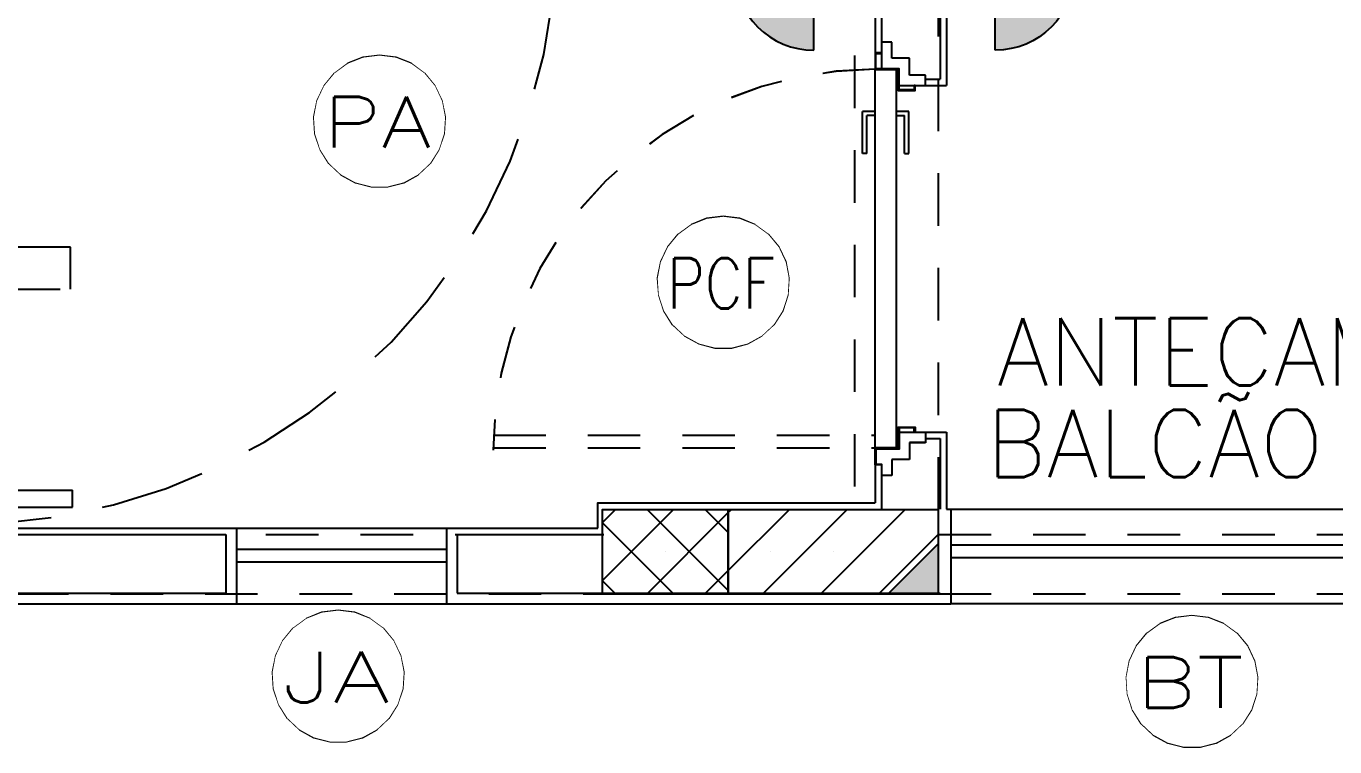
# Model space of a CAD drawing. Header units: millimetres. Extents: x 188.6 to 263.2, y 40.1 to 120.1.
# Drawn here: x 210.276 to 213.39, y 83.185 to 84.898 of the extents above; entities that cross this region are included whole.
import ezdxf
from ezdxf.enums import TextEntityAlignment as Align

# ---------------------------------------------------------------- set-up
doc = ezdxf.new("R2010")
doc.units = ezdxf.units.MM
doc.set_wipeout_variables(frame=1)
for name, pattern in [('HIDDEN2', [0.1875, 0.125, -0.0625]), ('XREF-TIPO$0$HIDDEN', [0.375, 0.25, -0.125]), ('XREF-TIPO$0$HIDDEN2', [0.1875, 0.125, -0.0625])]:
    doc.linetypes.add(name, pattern=pattern)
for name, color, linetype in [('ARQ', 8, 'Continuous'), ('ESTR-PILARES', 11, 'Continuous'), ('ESTR-VIGAS', 11, 'HIDDEN2'), ('ESTRUTURA', 7, 'Continuous'), ('INC-CORRIMÃO', 7, 'Continuous'), ('INC-LE', 96, 'Continuous'), ('INC-PCF', 254, 'Continuous'), ('INC-TEXTO', 7, 'Continuous'), ('LE', 96, 'Continuous'), ('T-MC-TEXTO', 8, 'Continuous')]:
    doc.layers.add(name, color=color, linetype=linetype)
doc.styles.add('MC-ROMANS', font='romans')
doc.styles.add('ROMANS', font='ROMANS.SHX', dxfattribs={"height": 0.15})

# ---------------------------------------------------------------- blocks, each defined once
blk = doc.blocks.new('COBERTURA_29-09-2016')
at = {"layer": 'ESTR-PILARES', "linetype": 'Continuous'}
for p, q in [((4.97, -2.7987), (5.1387, -2.63)), ((4.97, -2.6608), (5.0008, -2.63)), ((5.0766, -2.83), (5.27, -2.6366)), ((5.0776, -2.63), (5.27, -2.8224)), ((5.2155, -2.63), (5.27, -2.6845)), ((5.27, -2.7745), (5.4145, -2.63)), ((5.27, -2.6366), (5.2766, -2.63)), ((5.3523, -2.83), (5.5523, -2.63)), ((5.4902, -2.83), (5.6902, -2.63)), ((4.97, -2.6603), (5.1397, -2.83)), ((5.6281, -2.83), (5.77, -2.6881)), ((5.12, -2.73), (5.12, -2.73)), ((5.37, -2.73), (5.37, -2.73)), ((5.52, -2.73), (5.52, -2.73)), ((4.97, -2.7982), (5.0018, -2.83)), ((5.2145, -2.83), (5.27, -2.7745)), ((5.766, -2.83), (5.77, -2.826))]:
    blk.add_line(p, q, dxfattribs=at)
for points in [[(5.27, -2.63), (4.97, -2.63), (4.97, -2.83), (5.27, -2.83), (5.27, -2.63)], [(5.27, -2.83), (5.77, -2.83), (5.77, -2.63), (5.27, -2.63), (5.27, -2.83)], [(5.77, -2.83), (5.77, -2.71), (5.65, -2.83), (5.77, -2.83)]]:
    blk.add_lwpolyline(points, dxfattribs=at)
for points in [[(5.77, -2.83), (5.77, -2.71), (5.65, -2.83)], [(5.77, -2.83), (5.65, -2.83), (5.77, -2.83)]]:
    blk.add_solid(points, dxfattribs=at)
at = {"layer": 'ESTR-VIGAS'}
for points in [[(5.57, -0.2), (5.57, -2.63)], [(5.77, -2.63), (5.77, -0.2)], [(3.705, -2.0054), (3.555, -2.0054), (3.555, -1.9054), (3.405, -2.0554), (3.555, -2.2054), (3.555, -2.1054), (3.705, -2.1054), (3.705, -2.0054)], [(4.97, -2.69), (0.2, -2.69)], [(7.02, -2.69), (5.77, -2.69)], [(0.2, -2.83), (4.97, -2.83)], [(5.77, -2.83), (7.09, -2.83)]]:
    blk.add_lwpolyline(points, dxfattribs=at)
blk = doc.blocks.new('XREF-TIPO$0$PORTA CF')
at = {"color": 0, "linetype": 'XREF-TIPO$0$HIDDEN2'}
for p, q in [((224.4585, 129.9018), (224.4585, 128.9931)), ((224.4885, 129.9018), (224.4885, 128.9931))]:
    blk.add_line(p, q, dxfattribs=at)
at = {"color": 0}
for p, q in [((225.1585, 129.0231), (225.2585, 129.0231)), ((225.1585, 129.0131), (225.1585, 129.0231)), ((225.1585, 129.0131), (225.2485, 129.0131)), ((225.2485, 128.9931), (225.2485, 129.0131)), ((225.2585, 128.9931), (225.2585, 129.0231)), ((224.3929, 128.9531), (224.3929, 128.9781)), ((225.4229, 128.9531), (225.4229, 128.9781)), ((224.4309, 128.9531), (224.3929, 128.9531)), ((224.4309, 128.9111), (224.4309, 128.9531)), ((225.2485, 128.9431), (225.2485, 128.9231)), ((225.2585, 128.9131), (225.2585, 128.9431)), ((225.3849, 128.9111), (225.3849, 128.9531)), ((225.3849, 128.9531), (225.4229, 128.9531)), ((224.4709, 128.9111), (224.4309, 128.9111)), ((224.4709, 128.8731), (224.4709, 128.9111)), ((225.1585, 128.9231), (225.1585, 128.9131)), ((225.1585, 128.9231), (225.2485, 128.9231)), ((225.1585, 128.9131), (225.2585, 128.9131)), ((225.3449, 128.9111), (225.3849, 128.9111)), ((225.3449, 128.8731), (225.3449, 128.9111)), ((224.4959, 128.8731), (224.4709, 128.8731)), ((225.3199, 128.8731), (225.3449, 128.8731))]:
    blk.add_line(p, q, dxfattribs=at)
for points in [[(224.4959, 128.9001), (224.5059, 128.9001), (224.5059, 128.9361), (224.4559, 128.9361), (224.4559, 128.9911), (224.4199, 128.9911), (224.4199, 128.9781), (224.4179, 128.9781), (224.4179, 128.9931), (224.4579, 128.9931), (224.4579, 128.9381), (224.5079, 128.9381), (224.5079, 128.8981), (224.4959, 128.8981)], [(224.4585, 128.9431), (224.4585, 128.9931), (225.3585, 128.9931), (225.3585, 128.9431)], [(225.3199, 128.9001), (225.3099, 128.9001), (225.3099, 128.9361), (225.3599, 128.9361), (225.3599, 128.9911), (225.3959, 128.9911), (225.3959, 128.9781), (225.3979, 128.9781), (225.3979, 128.9931), (225.3579, 128.9931), (225.3579, 128.9381), (225.3079, 128.9381), (225.3079, 128.8981), (225.3199, 128.8981)]]:
    blk.add_lwpolyline(points, close=True, dxfattribs=at)
at = {"color": 0, "linetype": 'XREF-TIPO$0$HIDDEN2'}
blk.add_arc((224.4479, 128.9912), 0.9107, 0.1236, 89.659, dxfattribs=at)
blk = doc.blocks.new('A$C0BE265FA')
at = {"layer": 'ARQ'}
for p, q in [((1.145, -1.6699), (1.145, -3.1379)), ((0.9899, -1.7149), (0.9899, -3.0999)), ((1.13, -1.7149), (1.13, -3.1229)), ((1.032, -3.1379), (1.145, -3.1379)), ((1.095, -3.1229), (1.13, -3.1229)), ((1.032, -3.9619), (1.145, -3.9619)), ((1.095, -3.9769), (1.1299, -3.9769)), ((1.1299, -3.9769), (1.1299, -4.145)), ((1.145, -3.9619), (1.145, -4.145)), ((0.975, -4.0019), (0.975, -4.13)), ((0.9899, -4.0397), (0.9899, -4.1449)), ((-4.365, -4.0999), (-0.935, -4.0999)), ((-0.935, -4.1399), (-0.935, -4.0999)), ((-4.415, -4.1399), (-0.935, -4.1399)), ((1.145, -4.145), (2.365, -4.145)), ((1.155, -4.145), (1.155, -4.3699)), ((-4.4252, -4.1899), (-0.5448, -4.1899)), ((-0.5448, -4.1899), (-0.5448, -4.3699)), ((-0.5448, -4.1899), (-0.0448, -4.1899)), ((-0.0448, -4.1899), (0.3149, -4.1899)), ((-0.0448, -4.1899), (-0.0448, -4.3699)), ((-4.4402, -4.2049), (-0.5698, -4.2049)), ((-0.5698, -4.2049), (-0.5698, -4.3449)), ((-0.0198, -4.2049), (0.3299, -4.2049)), ((-0.0198, -4.2049), (-0.0198, -4.3449)), ((1.155, -4.23), (2.355, -4.23)), ((-0.5448, -4.2399), (-0.0448, -4.2399)), ((1.155, -4.26), (2.355, -4.26)), ((-0.5448, -4.2699), (-0.0448, -4.2699)), ((-4.64, -4.3449), (-0.5698, -4.3449)), ((-0.0198, -4.3449), (1.1299, -4.3449)), ((-4.64, -4.3699), (-0.5448, -4.3699)), ((-0.5448, -4.3699), (-0.0448, -4.3699)), ((-0.0448, -4.3699), (1.1549, -4.3699)), ((2.365, -4.3699), (1.1549, -4.3699))]:
    blk.add_line(p, q, dxfattribs=at)
for points in [[(-4.485, -3.73), (-4.485, -2.3285), (-4.4253, -2.3285), (-4.4253, -1.6699), (0.3149, -1.6699), (0.3149, -1.73), (0.975, -1.73), (0.975, -3.0999)], [(-4.485, -3.73), (-4.485, -2.3285), (-4.4253, -2.3285), (-4.4253, -1.6699), (0.3149, -1.6699), (0.3149, -1.73), (0.975, -1.73), (0.975, -3.0999)], [(0.3149, -4.1899), (0.3149, -4.13), (0.975, -4.13)], [(0.3149, -4.1899), (0.3149, -4.13), (0.975, -4.13)]]:
    blk.add_lwpolyline(points, dxfattribs=at)
at = {"layer": 'ARQ', "linetype": 'XREF-TIPO$0$HIDDEN'}
blk.add_arc((-1.1943, -2.7685), 1.412, 268.3469, 353.4369, dxfattribs=at)
at = {"layer": 'ARQ', "rotation": 90}
blk.add_blockref('XREF-TIPO$0$PORTA CF', (129.9681, -228.4577), dxfattribs=at)
blk = doc.blocks.new('LE')
at = {"layer": 'INC-LE'}
blk.add_hatch(color=256, dxfattribs=at).paths.add_polyline_path([(-0.1674, 0.1162), (0.1674, 0.1162, 1)])
blk.add_line((-0.1674, 0.1162), (0.1674, 0.1162), dxfattribs=at)
blk.add_lwpolyline([(-0.0614, 0), (0.0614, 0), (0.0614, 0.1162), (-0.0614, 0.1162)], close=True, dxfattribs=at)
blk.add_arc((0, 0.1162), 0.1674, 0, 180, dxfattribs=at)
blk = doc.blocks.new('INC-OBJETO')
at = {"color": 0}
blk.add_lwpolyline([(0, 0.002084), (-0.000518, 0.002019), (-0.001004, 0.001827), (-0.001427, 0.001519), (-0.00176, 0.001117), (-0.001982, 0.000644), (-0.00208, 0.000131), (-0.002047, -0.000391), (-0.001886, -0.000887), (-0.001606, -0.001329), (-0.001225, -0.001686), (-0.000767, -0.001938), (-0.000261, -0.002068), (0.000261, -0.002068), (0.000767, -0.001938), (0.001225, -0.001686), (0.001606, -0.001329), (0.001886, -0.000887), (0.002047, -0.000391), (0.00208, 0.000131), (0.001982, 0.000644), (0.00176, 0.001117), (0.001427, 0.001519), (0.001004, 0.001827), (0.000518, 0.002019)], close=True, dxfattribs=at)
blk.add_wipeout([(0, 0.002084), (-0.000518, 0.002019), (-0.001004, 0.001827), (-0.001427, 0.001519), (-0.00176, 0.001117), (-0.001982, 0.000644), (-0.00208, 0.000131), (-0.002047, -0.000391), (-0.001886, -0.000887), (-0.001606, -0.001329), (-0.001225, -0.001686), (-0.000767, -0.001938), (-0.000261, -0.002068), (0.000261, -0.002068), (0.000767, -0.001938), (0.001225, -0.001686), (0.001606, -0.001329), (0.001886, -0.000887), (0.002047, -0.000391), (0.00208, 0.000131), (0.001982, 0.000644), (0.00176, 0.001117), (0.001427, 0.001519), (0.001004, 0.001827), (0.000518, 0.002019)], dxfattribs=at)
at = {"color": 0, "style": 'ROMANS', "width": 1.285725}
blk.add_attdef('OBJETO', text='', height=0.0016, dxfattribs=at).set_placement((-0.001786, -0.00083), (0.001643, -0.00083), align=Align.FIT)

msp = doc.modelspace()

# ---------------------------------------------------------------- block references
at = {"layer": 'ESTRUTURA'}
msp.add_blockref('COBERTURA_29-09-2016', (206.677, 86.3784), dxfattribs=at)

# ---------------------------------------------------------------- next in the draw order: block references
at = {"layer": 'ARQ'}
msp.add_blockref('A$C0BE265FA', (211.3213, 87.8947), dxfattribs=at)

# ---------------------------------------------------------------- next in the draw order: linework, layer by layer
at = {"layer": 'INC-CORRIMÃO'}
for p, q in [((206.9563, 83.7949), (210.3863, 83.7949)), ((206.9563, 83.7949), (210.3863, 83.7949)), ((206.9563, 83.7948), (210.3863, 83.7948)), ((206.9563, 83.7948), (210.3863, 83.7948)), ((210.3863, 83.7549), (210.3863, 83.7949)), ((210.3863, 83.7549), (210.3863, 83.7949)), ((210.3863, 83.7548), (210.3863, 83.7948)), ((210.3863, 83.7548), (210.3863, 83.7948)), ((206.9063, 83.7549), (210.3863, 83.7549)), ((206.9063, 83.7549), (210.3863, 83.7549)), ((206.9063, 83.7548), (210.3863, 83.7548)), ((206.9063, 83.7548), (210.3863, 83.7548))]:
    msp.add_line(p, q, dxfattribs=at)

# ---------------------------------------------------------------- next in the draw order: block references
at = {"layer": 'INC-PCF', "rotation": 90}
for p in [(341.2894, -140.563), (341.2894, -140.5631)]:
    msp.add_blockref('XREF-TIPO$0$PORTA CF', p, dxfattribs=at)
at = {"layer": 'INC-TEXTO'}
ref = msp.add_blockref('INC-OBJETO', (211.1171, 84.6719), dxfattribs=dict(at, xscale=75, yscale=75, zscale=75))
ref.add_attrib('OBJETO', 'PA', dxfattribs={"layer": '0', "height": 0.12, "style": 'ROMANS', "width": 1.18422}).set_placement((210.9832, 84.6097), (211.2403, 84.6097), align=Align.FIT)
ref = msp.add_blockref('INC-OBJETO', (211.0187, 83.3524), dxfattribs=dict(at, xscale=75, yscale=75, zscale=75))
ref.add_attrib('OBJETO', 'JA', dxfattribs={"layer": '0', "height": 0.12, "style": 'ROMANS', "width": 1.363647}).set_placement((210.8847, 83.2902), (211.1419, 83.2902), align=Align.FIT)
ref = msp.add_blockref('INC-OBJETO', (213.05, 83.3402), dxfattribs=dict(at, xscale=75, yscale=75, zscale=75))
ref.add_attrib('OBJETO', 'BT', dxfattribs={"layer": '0', "height": 0.12, "style": 'ROMANS', "width": 1.25001}).set_placement((212.9161, 83.278), (213.1732, 83.278), align=Align.FIT)
at = {"layer": 'LE', "yscale": 1.125, "zscale": 1.125}
for p, xscale, rotation in [((212.2814, 85.0291), 1.125, 90), ((212.4514, 85.0291), -1.125, 270)]:
    msp.add_blockref('LE', p, dxfattribs=dict(at, xscale=xscale, rotation=rotation))

# ---------------------------------------------------------------- next in the draw order: texts
at = {"layer": 'T-MC-TEXTO', "style": 'MC-ROMANS'}
for s, p in [('ANTECAM.', (212.5863, 84.0439)), ('BALCÃO', (212.5606, 83.826))]:
    msp.add_text(s, height=0.16, dxfattribs=at).set_placement(p)

# ---------------------------------------------------------------- next in the draw order: block references
at = {"layer": 'INC-TEXTO'}
ref = msp.add_blockref('INC-OBJETO', (211.9348, 84.2891), dxfattribs=dict(at, xscale=75, yscale=75, zscale=75))
ref.add_attrib('OBJETO', 'PCF', dxfattribs={"layer": '0', "height": 0.12, "style": 'ROMANS', "width": 0.762718}).set_placement((211.8009, 84.2268), (212.0581, 84.2268), align=Align.FIT)
ref = msp.add_blockref('INC-OBJETO', (213.0501, 83.3399), dxfattribs=dict(at, xscale=75, yscale=75, zscale=75))
ref.add_attrib('OBJETO', 'BT', dxfattribs={"layer": '0', "height": 0.12, "style": 'ROMANS', "width": 1.25001}).set_placement((212.9162, 83.2776), (213.1733, 83.2776), align=Align.FIT)

# ---------------------------------------------------------------- next in the draw order: block references
ref = msp.add_blockref('INC-OBJETO', (211.935, 84.2887), dxfattribs=dict(at, xscale=75, yscale=75, zscale=75))
ref.add_attrib('OBJETO', 'PCF', dxfattribs={"layer": '0', "height": 0.12, "style": 'ROMANS', "width": 0.762718}).set_placement((211.801, 84.2265), (212.0582, 84.2265), align=Align.FIT)

doc.saveas('drawing.dxf')
